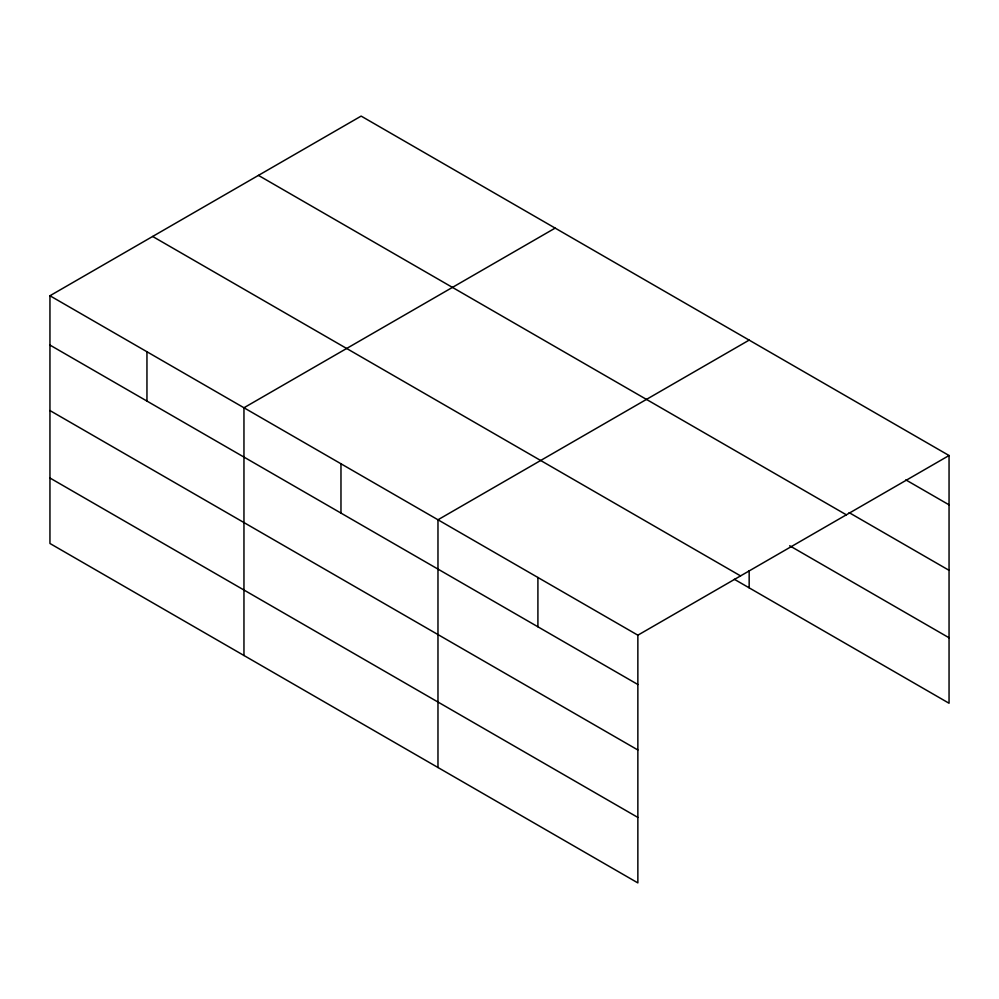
<?xml version="1.0" encoding="UTF-8"?>
<svg xmlns="http://www.w3.org/2000/svg" width="999" height="999" viewBox="0 0 999 999"><rect width="100%" height="100%" fill="white"/><g stroke="black" fill="none" stroke-linecap="round" stroke-linejoin="round"><path stroke-width="1.5" d="M49.95 295.754L637.861 635.189L637.861 882.904L49.95 543.481L49.95 295.754L361.139 116.096L949.05 455.519L949.05 703.246L734.34 579.283M555.144 228.109L243.956 407.767L243.956 655.494M749.163 340.11L437.974 519.78L437.974 767.507M637.861 635.189L949.05 455.519M905.831 479.882L949.05 504.832M849.1 512.612L949.05 570.317M258.441 175.387L846.353 514.81M789.672 545.754L949.05 637.774M152.647 236.463L740.559 575.899M49.95 345.067L637.861 684.502M49.95 410.552L637.861 749.974M49.95 478.009L637.861 817.432M749.163 570.691L749.163 587.837M537.912 577.484L537.912 626.798M340.971 463.773L340.971 513.086M146.953 351.76L146.953 401.074"/></g></svg>
